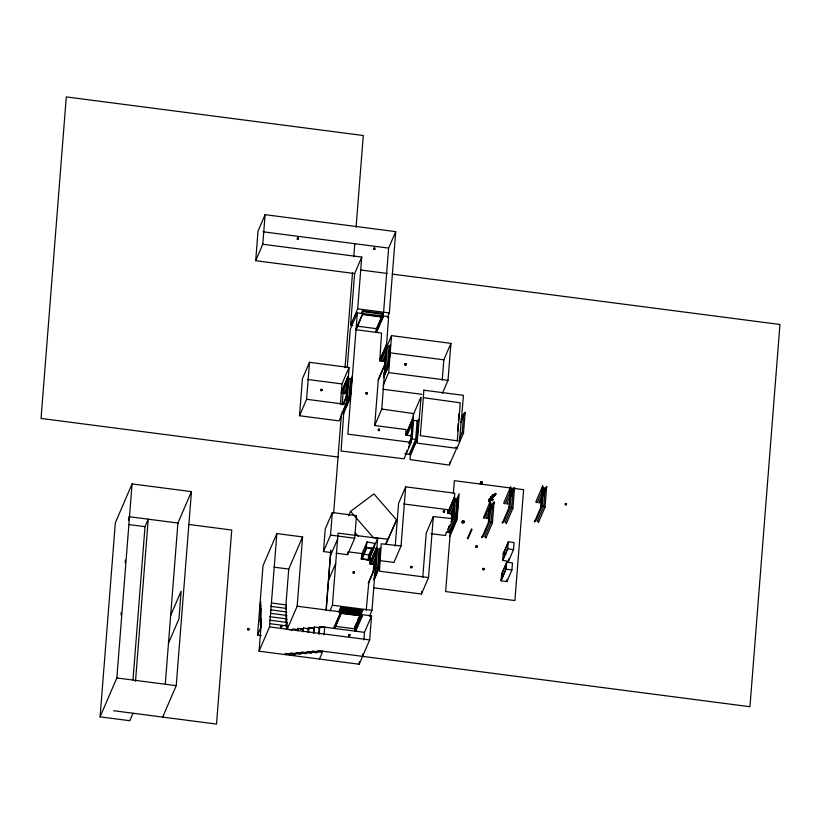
<?xml version="1.0" encoding="UTF-8"?>
<svg xmlns="http://www.w3.org/2000/svg" width="821" height="821" viewBox="0 0 821 821"><rect width="100%" height="100%" fill="white"/><g stroke="black" fill="none" stroke-linecap="round" stroke-linejoin="round"><path stroke-width="1.23" d="M494.663 495.34L494.088 495.33L495.72 494.283L495.042 493.442L495.73 493.462L495.668 494.653L494.334 494.263L494.139 495.956L492.61 496.818L492.99 494.96L491.102 496.551C486.217 505.664 491.687 499.199 491.758 497.926L490.742 498.131L491.348 498.255M490.784 498.121L490.363 499.968L490.989 500.276M489.018 499.558L489.727 499.681L489.018 499.558A3.674 0.995 -77.7 0 1 488.803 501.169L488.762 501.703M489.665 499.281L489.583 499.681A3.674 0.995 -77.7 0 1 489.378 501.292L489.357 501.877M133.002 713.233L129.78 720.715L100.1 716.856L115.33 522.813L132.078 483.918L191.447 491.635L176.217 685.679L162.691 717.092M121.056 614.96L121.251 612.404M125.161 562.621L125.367 560.066M128.466 520.493L128.671 517.938M100.1 716.856L116.849 677.961L132.078 483.918M132.992 679.86L145.009 526.672L148.232 519.19L135.506 681.317M165.288 683.955L177.911 523.049L191.447 491.635M255.7 260.698L262.782 244.237L361.733 257.096L354.641 273.557L255.7 260.698L258.02 231.122L265.111 214.671L395.722 231.645L389.339 312.955L387.307 317.665M262.782 244.237L265.111 214.671M247.614 629.81L247.839 628.506L248.835 628.64C249.286 630.456 246.885 630.148 247.839 628.506M248.599 629.933L248.835 628.64M261.252 635.516L257.568 635.043L263.007 565.741L276.862 533.578L302.59 536.913L297.151 606.216L287.176 629.368L292.112 630.046L292.594 628.927L297.541 629.574L298.023 628.445L302.97 629.091L303.452 627.973L308.409 628.609L308.111 632.406M260.473 628.311L261.201 619.065L260.226 621.312L260.719 605.077L259.744 607.314M297.151 606.216L371.564 615.894L369.676 639.918L359.208 664.23L259.067 651.207L261.314 622.564L260.349 624.812L260.832 608.577L259.867 610.814L260.596 601.577L260.955 627.182L257.568 635.043M297.212 239.291L297.448 237.987L298.434 238.121C299.111 240.296 295.755 238.716 298.362 239.044M298.197 239.414L298.434 238.121M259.067 651.207L269.545 626.905L276.862 533.578M280.536 626.987L280.772 625.684L281.757 625.818C282.434 627.993 279.078 626.413 281.685 626.741M281.521 627.111L281.757 625.818M299.511 415.744L302.405 378.779L309.496 362.328L349.069 367.469L346.175 404.425L339.083 420.886L299.511 415.744L306.592 399.283L309.496 362.328M302.59 536.913L288.735 569.076L285.841 606.042L286.324 604.923L271.618 603.014M286.047 608.382L286.324 604.923M270.52 606.35L286.437 608.423L286.077 613.041L286.56 611.912L270.632 609.849M286.56 611.912L286.201 616.54L286.683 615.411L270.756 613.349M286.139 622.349L286.683 615.411M269.647 616.684L286.806 618.911L286.375 629.338M286.652 625.879L286.919 622.41L269.77 620.183M286.775 629.379L287.042 625.91L269.893 623.683M297.828 630.98L298.023 628.445M320.754 390.632L320.99 389.339L321.976 389.462C322.427 391.289 320.036 390.97 320.99 389.339M302.775 631.626L302.97 629.091M321.74 390.765L321.976 389.462M303.154 631.76L303.452 627.973M308.491 632.55L308.891 627.49L313.838 628.137L314.32 627.008L319.266 627.655L319.749 626.536L364.473 632.344L371.564 615.894M313.437 633.196L313.838 628.137M313.817 633.34L314.32 627.008M331.089 552.533L323.464 551.548L325.229 528.991L332.32 512.53L356.478 515.67L354.703 538.227L347.611 554.688L336.179 553.2M318.774 633.976L319.266 627.655M319.153 634.12L319.749 626.536M340.387 404.25L341.988 383.92L349.069 367.469M323.464 551.548L330.555 535.087L332.32 512.53M324.1 634.766L324.716 626.916M326.019 610.29L330.74 550.214M333.644 513.135L341.454 413.651M342.152 404.722L343.075 392.972M345.056 367.716L352.507 272.808M353.769 256.716L354.764 243.96M356.068 227.376L363.282 135.516L66.285 96.909L41.05 418.433L338.047 457.03M326.224 610.28L330.884 550.85M343.681 413.271L350.321 397.857L351.942 377.157L350.208 397.2L343.773 412.163L341.115 451.016L404.076 458.826L411.167 442.375L413.425 413.548L381.796 409.063L374.704 425.514L405.974 429.578L405.933 435.171L411.875 435.951M341.351 392.058L347.981 376.644L341.259 393.167L345.22 393.68L345.415 391.155M347.293 367.192L350.269 329.365L357.351 312.914L388.651 316.608L381.796 409.063M352.722 325.578L350.588 325.301L354.641 273.557M343.517 403.953L346.359 397.343L347.981 376.644M348.894 378.358L347.437 396.841L345.959 400.289M329.888 611.081L332.413 605.2L338.067 533.127L377.65 538.268L371.995 610.342L369.46 616.222M350.475 378.563L349.028 397.046L342.583 412.009M357.351 312.914L347.837 434.145L411.167 442.375M350.588 325.301L357.669 308.84L361.733 257.096M356.232 329.765L362.225 315.408M334.794 628.486L334.876 627.377M362.718 314.258L362.472 310.81L361.466 313.15M341.279 612.969L341.228 613.533L340.233 612.928L333.603 628.332M341.351 611.953L341.669 607.981L340.674 607.386L338.775 611.778M347.611 554.688L347.817 552.174M373.853 249.245L374.089 247.952L375.074 248.086L374.848 249.379L373.853 249.245L374.089 247.952M366.012 393.916L366.248 392.623L367.233 392.746C367.685 394.573 365.283 394.254 366.248 392.623M366.997 394.049L367.233 392.746M353.051 572.976L353.276 571.673L354.272 571.806C354.949 573.982 351.593 572.401 354.2 572.73M348.668 635.844L348.904 634.541L349.89 634.674L349.654 635.967L348.668 635.844L348.904 634.541M354.036 573.099L354.272 571.806M376.018 332.341L376.316 328.646M354.58 631.062L354.888 627.09M374.704 425.514L378.337 379.312L384.772 364.35L386.506 344.317L379.866 359.721M385.223 357.894L383.746 361.343L379.784 360.83L381.56 333.059L355.637 329.693M383.54 312.893L388.631 248.096L395.722 231.645M355.77 631.216L362.4 615.812L361.024 616.099L361.456 610.557L362.841 610.26L354.754 628.845L334.958 626.269M359.208 664.23L359.403 661.695M378.327 430.471L378.563 429.178L379.548 429.301L379.323 430.604L378.327 430.471L378.563 429.178M378.245 380.421L384.885 365.017L386.506 344.317M362.584 656.369L362.79 653.844M363.877 639.928L364.473 632.344M366.187 610.465L368.783 582.5M370.466 555.991L369.84 563.965L373.801 564.479M389 346.236L387.543 364.709L383.581 373.924M389.513 347.037L390.457 344.841L388.836 365.53L383.623 377.639M388.836 365.53L390.468 344.83M383.089 385.542L388.651 372.611L391.555 335.645L450.924 343.363L448.02 380.328L442.457 393.259M373.216 571.878L373.883 563.37M369.922 562.857L376.562 547.453L374.94 568.153L374.828 567.485L378.789 567.999L378.892 568.666L374.16 579.667M377.465 549.167L376.018 567.639L375.023 569.948M379.056 549.372L377.598 567.845L374.13 575.901M379.846 549.475L378.389 567.947L373.935 578.312M378.892 568.666L380.523 547.966L379.569 550.173M404.917 364.976L405.153 363.682L406.149 363.806L405.913 365.109L404.917 364.976L405.153 363.682M395.229 546.078L398.585 503.294L405.677 486.843L454.752 493.216L453.151 518.769L433.334 516.573L426.243 533.024L422.753 577.491M379.405 560.548L393.947 562.436L401.038 545.975L405.677 486.843M409.607 442.652L411.034 439.358L412.655 418.659L406.026 434.063M417.643 421.635L418.587 419.439L416.863 439.471L410.418 454.424L410.018 459.606L449.169 465.066L456.681 448.287L417.099 443.145L421.091 397.364M413.107 420.198L413.579 414.143L420.67 397.682M413.568 420.373L412.111 438.845L411.126 441.154M417.13 420.834L415.672 439.317L409.238 454.27M410.336 455.532L416.965 440.128L418.597 419.428M410.572 567.67L410.808 566.377L411.793 566.5C412.245 568.327 409.843 568.009 410.808 566.377M411.557 567.804L411.793 566.5M373.637 587.795L421.46 594.014L421.655 591.469M442.232 380.215L443.833 359.824L450.924 343.363M421.46 594.014L428.541 577.553L433.334 516.573M443.35 512.13L443.586 510.836L444.572 510.96C445.033 512.786 442.632 512.468 443.586 510.836M444.335 512.263L444.572 510.96M449.59 464.748L449.795 462.233M446.306 532.09L445.639 535.549L431.097 533.66M457.656 431.117L458.087 423.657M458.518 420.157L458.857 413.866M457.276 440.713L460.253 402.824L423.595 397.692M450.472 529.956L445.639 591.551L514.9 600.562L523.603 489.675L454.341 480.675L453.346 493.421M451.345 518.903L451.837 512.53M450.975 522.002L452.874 517.599L454.495 496.9L447.856 512.314M452.874 517.599L454.495 496.9M454.813 498.542L453.356 517.025L451.376 521.622M455.398 498.614L453.951 517.097L447.507 532.059M456.989 498.819L455.532 517.302L449.097 532.265M459.237 439.194L462.213 432.287L463.66 413.815L464.85 413.969L465.127 412.409L464.173 414.615M457.584 498.901L456.127 517.384L449.682 532.336M450.195 533.527L456.825 518.113L458.457 497.423L457.502 499.63M455.768 447.25L456.948 447.404L456.866 448.512L463.506 433.108L465.127 412.409M462.161 522.854L462.521 520.873L464.019 521.068L463.906 522.474L462.161 522.854L462.521 520.873M463.67 523.049L464.019 521.068M480.347 483.805L480.696 481.835L482.204 482.03L482.091 483.436L480.347 483.805L480.696 481.835M475.852 547.176L476.088 545.883L477.073 546.006C477.76 548.192 474.394 546.601 477.001 546.93M476.847 547.309L477.073 546.006M481.845 484L482.204 482.03M482.799 569.702L483.025 568.399L484.021 568.532C484.472 570.349 482.071 570.041 483.025 568.399M487.438 517.456L487.356 518.564L486.165 518.41L492.61 503.447L493.79 503.601L494.078 502.052L492.446 522.751L485.816 538.155L485.899 537.047L484.718 536.893L491.153 521.93L492.61 503.447M483.785 569.825L484.021 568.532M489.839 503.088L491.02 503.242L489.573 521.725L483.128 536.688L481.948 536.534L481.855 537.642L488.495 522.228L490.116 501.539L483.395 518.051L484.585 518.205L489.542 506.701M488.495 522.228L490.116 501.539M507.891 502.975L507.809 504.084L506.619 503.93L513.063 488.967L514.254 489.121L514.531 487.561L510.262 497.475M511.483 488.762L510.026 507.245L503.591 522.197L502.401 522.043L502.308 523.151L508.948 507.747L510.57 487.048L503.94 502.462L503.848 503.571L505.038 503.725L511.483 488.762L510.293 488.608L510.57 487.048M514.254 489.121L514.531 487.571L512.909 508.261L506.27 523.675L506.362 522.556L505.172 522.402L511.616 507.45L513.063 488.967M543.615 487.623L542.168 506.105L535.723 521.068L534.533 520.914L534.45 522.023L541.08 506.608L542.712 485.909L536.072 501.323L535.99 502.431L537.17 502.585L543.615 487.623L542.424 487.469M541.08 506.608L542.712 485.909M546.663 486.422L545.041 507.121L538.402 522.536L538.494 521.427L537.303 521.273L543.748 506.311L545.195 487.828L546.386 487.982L546.663 486.422L539.941 502.945L538.75 502.791L545.195 487.828M565.269 504.751L565.505 503.458L566.49 503.581C566.952 505.408 564.55 505.089 565.505 503.458M566.264 504.884L566.49 503.581M501.128 580.796L501.693 573.787L506.701 562.149L512.478 562.908L511.914 569.928L506.906 581.555L501.128 580.796L506.136 569.169L506.701 562.149M502.719 560.466L503.283 553.457L508.291 541.819L514.079 542.578L513.515 549.598L508.507 561.225L502.719 560.466L507.727 548.838L508.291 541.819M501.374 579.605L501.826 574.074M506.906 581.555L507.091 579.216M508.507 561.225L508.692 558.896M490.424 500.153L491.194 497.803M494.324 494.704L491.666 496.674L489.727 499.681M492.672 495.802L493.123 496.818L491.492 498.029L494.221 495.812L492.528 495.494M493.503 495.73L493.657 494.57L495.361 494.827M493.77 495.504L494.345 495.586M494.355 494.765L495.391 494.529L495.73 493.462M361.24 558.875L362.04 553.539L367.049 541.901L374.509 543.348L373.709 548.685L368.701 560.312L361.24 558.875L366.248 547.248L367.049 541.901M362.749 555.099L362.215 558.578L368.106 559.717L368.803 555.068L372.067 547.494M368.701 560.312L369.183 557.11M490.979 497.844L491.03 497.3L492.179 498.07M376.562 547.453L376.285 549.003L380.236 549.526L380.523 547.966L380.236 549.526M405.933 435.171L412.655 418.659M458.457 497.423L458.169 498.973L454.218 498.46M493.79 503.601L494.068 502.052M493.062 495.012L494.334 494.263M494.827 494.406L495.566 493.832M491.974 500.553L492.374 499.199A3.458 0.934 -77.7 0 1 492.159 496.982L492.733 497.105A3.458 0.934 -77.7 0 0 492.939 499.332L492.538 500.677L491.974 500.553A5.234 1.416 -77.7 0 1 491.697 497.393L492.261 497.516A5.234 1.416 -77.7 0 0 492.538 500.677M297.448 237.987L298.269 238.49M170.665 615.452L181.133 591.141L178.957 618.86L168.49 643.171M374.848 249.379L374.017 248.876M356.14 328.523L362.174 314.505L383.15 317.234L376.613 332.413M342.449 393.321L347.899 380.657M344.03 393.526L347.499 385.47M350.988 379.364L351.942 377.167M345.22 393.68L347.694 387.923M342.788 404.743L346.257 396.687L347.704 378.204L351.665 378.717M376.264 329.2L382.709 314.238L362.923 311.662M362.472 310.81L383.448 313.54L376.901 328.718L357.761 326.235M376.069 331.787L382.011 317.973M379.784 360.83L386.229 345.877L390.18 346.39M386.999 346.226L391.555 335.645M380.975 360.983L387.409 346.031L385.962 364.503L384.474 367.962M382.555 361.189L386.517 351.983M383.776 376.377L388.733 364.863L384.772 364.35L384.885 365.017M285.954 609.541L286.437 608.423M280.772 625.684L281.593 626.187M286.324 620.04L286.806 618.911M285.954 624.658L286.919 622.41M406.149 363.806L404.989 364.052M405.913 365.109L405.081 364.606M379.548 429.301L378.399 429.547M379.323 430.604L378.491 430.101M330.514 555.55L337.605 539.089M348.699 515.691L350.546 511.391L373.914 493.893L396.615 519.96L385.808 544.313M289.741 655.199L290.706 652.952L300.609 654.245L301.574 651.997L311.467 653.28L312.432 651.043L322.325 652.326M328.595 579.995L335.686 563.534M307.916 629.738L308.891 627.49M407.124 435.325L412.573 422.671M410.685 435.787L411.68 433.488M353.276 571.673L354.108 572.175M417.325 423.287L418.31 420.988L412.378 420.219M408.961 443.494L410.931 438.691L416.863 439.471L416.965 440.128M409.238 443.34L411.229 438.732M406.169 452.658L407.154 450.36M408.642 446.901L409.638 444.602M362.03 559.029L366.874 547.761L372.765 548.9L367.911 560.168M339.33 612.435L341.331 607.786L361.917 610.455L360.912 612.784M319.431 659.058L322.807 651.197L284.795 654.553L285.277 653.434L295.17 654.717L296.145 652.479L306.038 653.762L307.003 651.515L316.896 652.798L317.86 650.56L749.953 706.717L779.95 324.49L392.212 274.091M339.422 612.466L341.413 607.838M340.151 611.809L341.649 608.258L361.425 610.927M340.089 612.548L341.577 609.09L361.373 611.666M340.499 612.507L341.495 610.198L361.281 612.774L354.836 627.737M335.953 623.97L337.441 620.512M334.393 628.434L340.9 613.328L361.476 616.007L354.97 631.113M335.368 626.228L340.818 613.574M334.814 628.116L341.259 613.154M377.65 538.268L370.835 554.76M369.871 563.596L376.377 548.49L374.869 567.711L368.362 582.818M370.23 564.017L376.675 549.064L375.228 567.537L368.301 583.557M371.03 564.119L376.48 551.466M372.611 564.325L376.572 555.119M373.401 564.427L375.382 559.83M373.822 564.109L374.828 561.79M385.542 544.61L396.615 519.96M349.89 634.674L348.74 634.92M349.654 635.967L348.833 635.464M373.822 579.842L378.82 568.224M354.929 626.628L356.417 623.17M357.402 620.871L358.89 617.423M354.662 629.953L361.107 614.991M354.61 630.692L361.045 615.729M461.176 419.562L463.66 413.815M460.858 422.312L462.757 417.92M447.814 512.868L454.352 497.68M448.369 513.494L454.311 499.691M448.964 513.577L454.413 500.923M450.544 513.782L454.506 504.576M456.579 499.661L459.113 493.78L457.081 519.662L449.99 536.113M451.14 513.864L454.608 505.808M451.817 512.827L452.761 510.631M451.776 513.382L452.782 511.042M451.817 519.611L452.823 517.271M447.661 529.709L449.077 526.405M448.902 527.38L449.887 525.071M450.236 532.973L456.774 517.784M489.337 513.053L492.179 506.454M476.088 545.883L476.919 546.386M503.222 554.196L508.076 542.927M502.78 559.727L507.635 548.459M501.631 574.526L506.485 563.257L506.034 568.789L501.19 580.057M490.886 497.588L489.1 499.158M492.877 496.356L493.483 496.438M494.098 495.217L493.667 495.576L494.334 495.627M494.242 495.699L495.668 494.653M383.448 313.54L382.75 313.684L382.504 316.824L380.031 316.506M382.463 317.378L383.15 317.234M361.024 616.099L362.4 615.801L340.233 612.928M295.55 629.748L298.085 629.522M300.619 629.297L303.154 629.081M306.951 628.742L314.556 628.075M318.363 627.737L324.695 627.172M387.861 539.243L373.257 537.457L350.546 511.391M375.926 549.085L379.579 549.536M263.089 231.789L388.631 248.096M360.44 269.965L387.132 273.434M357.669 308.84L389.339 312.955M367.664 314.895L370.138 315.213M373.853 315.695L376.326 316.023M389.523 352.763L443.833 359.824M388.651 372.611L448.02 380.328M307.352 379.425L341.988 383.92M382.832 389.236L421.984 394.326M366.084 392.992L367.069 393.126M366.166 393.546L367.161 393.67M320.826 389.708L321.811 389.842M320.919 390.262L321.904 390.386M306.592 399.283L346.175 404.425M341.793 411.906L343.773 412.163M462.213 432.287L463.506 433.108M404.784 453.695L410.418 454.424M480.583 483.241L482.091 483.436M565.341 503.827L566.336 503.961M565.433 504.381L566.418 504.505M540.977 505.952L542.168 506.105M543.748 506.311L545.041 507.121M510.026 507.245L508.846 507.091L508.948 507.747M511.616 507.45L512.909 508.261M403.624 503.95L447.671 509.677L447.773 513.423L451.735 513.936M443.422 511.206L444.418 511.339M443.514 511.76L444.5 511.883M452.761 516.943L456.722 517.456L456.825 518.113M488.382 521.571L489.573 521.725M491.153 521.93L492.446 522.751M462.274 521.448L463.773 521.643M462.408 522.279L463.906 522.474M446.922 531.977L450.277 532.418M507.727 548.838L513.515 549.598M503.417 553.744L505.931 554.072M330.555 535.087L354.703 538.227M401.038 545.975L381.221 543.779L379.466 571.18L428.541 577.553M128.764 516.655L178.342 523.1M188.512 524.424L231.738 530.038L216.508 724.091L113.544 710.709M506.136 569.169L511.914 569.928M482.871 568.779L483.856 568.902M348.299 551.835L361.907 553.6M482.953 569.322L483.949 569.456M128.928 524.578L145.009 526.672M410.644 566.747L411.629 566.87M410.726 567.301L411.721 567.424M274.04 567.167L288.735 569.076M332.413 605.2L371.995 610.342M340.674 607.386L362.841 610.26M341.403 611.306L361.199 613.882M342.552 612.579L345.025 612.897M347.499 613.225L351.214 613.708M353.687 614.026L357.402 614.508M269.545 626.905L369.676 639.918M247.685 628.886L248.671 629.009M247.768 629.43L248.763 629.563M116.849 677.961L176.217 685.679M366.248 547.248L373.709 548.685M362.923 553.929L368.803 555.068M493.79 494.642L494.714 494.868M494.129 494.899L494.96 495.217L493.688 495.084M492.99 494.96L493.554 495.084M492.559 495.279L493.123 495.402M491.102 496.551L491.666 496.674M490.804 497.352L491.379 497.475M491.112 498.347L491.687 498.47M490.753 498.357L491.605 498.593M490.722 498.583L491.297 498.706M492.374 499.199L492.939 499.332M489.039 499.322L489.603 499.445M490.373 499.784L491.225 499.866M490.363 499.968L491.174 500.143M489.172 499.958L489.737 500.081M489.111 500.133L489.685 500.266M489.039 500.707L489.603 500.831M488.803 501.169L489.378 501.292M355.175 532.747L358.541 536.606M410.931 438.691L411.034 439.358M350.321 397.857L350.208 397.2L346.257 396.687L346.359 397.343M286.129 614.611L286.642 629.307M423.893 390.201L420.321 435.664L459.483 441.123L463.475 395.342L423.893 390.201M471.398 529.217L467.375 538.555L468.062 538.648L472.085 529.309L471.398 529.217"/></g></svg>
